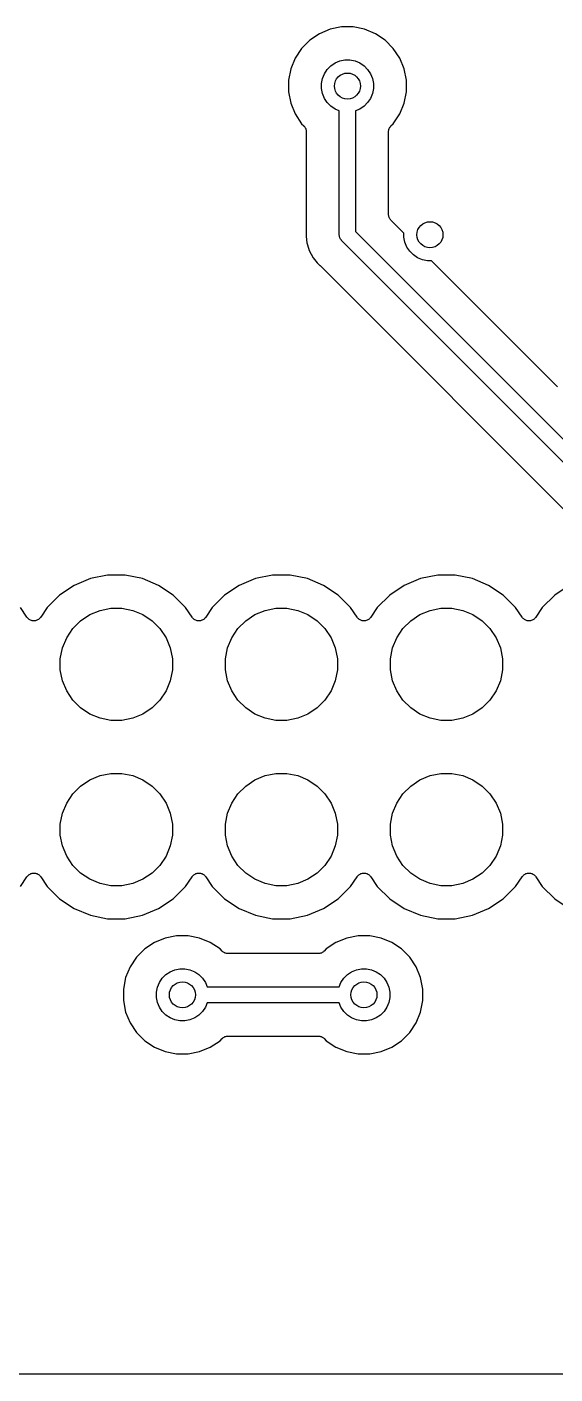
# Model space of a CAD drawing. Extents: x 0.71 to 5.18, y -2.28 to -0.62.
# Drawn here: x 2.196 to 2.516, y -2.28 to -1.464 of the extents above; entities that cross this region are included whole.
import ezdxf

# ---------------------------------------------------------------- set-up
doc = ezdxf.new("R2010")
doc.units = 0
doc.header["$MEASUREMENT"] = 0
doc.layers.add('BLACK', color=7, linetype='CONTINUOUS')

msp = doc.modelspace()

# ---------------------------------------------------------------- linework, layer by layer
at = {"layer": 'BLACK', "linetype": 'CONTINUOUS'}
for p, q in [((2.37957, -1.46563), (2.37307, -1.46832)), ((2.38648, -1.46425), (2.37957, -1.46563)), ((2.39352, -1.46425), (2.38648, -1.46425)), ((2.40043, -1.46563), (2.39352, -1.46425)), ((2.40693, -1.46832), (2.40043, -1.46563)), ((2.36721, -1.47223), (2.36223, -1.47721)), ((2.37307, -1.46832), (2.36721, -1.47223)), ((2.41279, -1.47223), (2.40693, -1.46832)), ((2.41777, -1.47721), (2.41279, -1.47223)), ((2.35832, -1.48307), (2.35563, -1.48957)), ((2.36223, -1.47721), (2.35832, -1.48307)), ((2.42168, -1.48307), (2.41777, -1.47721)), ((2.42437, -1.48957), (2.42168, -1.48307)), ((2.35563, -1.48957), (2.35425, -1.49648)), ((2.37604, -1.49254), (2.37777, -1.48996)), ((2.37777, -1.48996), (2.37996, -1.48777)), ((2.37996, -1.48777), (2.38254, -1.48604)), ((2.38254, -1.48604), (2.38541, -1.48486)), ((2.38541, -1.48486), (2.38845, -1.48425)), ((2.38845, -1.48425), (2.39155, -1.48425)), ((2.39155, -1.48425), (2.39459, -1.48486)), ((2.39459, -1.48486), (2.39746, -1.48604)), ((2.39746, -1.48604), (2.40004, -1.48777)), ((2.40004, -1.48777), (2.40223, -1.48996)), ((2.40223, -1.48996), (2.40396, -1.49254)), ((2.42575, -1.49648), (2.42437, -1.48957)), ((2.35425, -1.49648), (2.35425, -1.50352)), ((2.37425, -1.49845), (2.37486, -1.49541)), ((2.37425, -1.50155), (2.37425, -1.49845)), ((2.37486, -1.49541), (2.37604, -1.49254)), ((2.40396, -1.49254), (2.40514, -1.49541)), ((2.40514, -1.49541), (2.40575, -1.49845)), ((2.40575, -1.49845), (2.40575, -1.50155)), ((2.42575, -1.50352), (2.42575, -1.49648)), ((2.35425, -1.50352), (2.35563, -1.51043)), ((2.37486, -1.50459), (2.37425, -1.50155)), ((2.37604, -1.50746), (2.37486, -1.50459)), ((2.37777, -1.51004), (2.37604, -1.50746)), ((2.40396, -1.50746), (2.40223, -1.51004)), ((2.40514, -1.50459), (2.40396, -1.50746)), ((2.40575, -1.50155), (2.40514, -1.50459)), ((2.42437, -1.51043), (2.42575, -1.50352)), ((2.35563, -1.51043), (2.35832, -1.51693)), ((2.37996, -1.51223), (2.37777, -1.51004)), ((2.38254, -1.51396), (2.37996, -1.51223)), ((2.38508, -1.51501), (2.38254, -1.51396)), ((2.38508, -1.58976), (2.38508, -1.51501)), ((2.39746, -1.51396), (2.39492, -1.51501)), ((2.39492, -1.51501), (2.39492, -1.58796)), ((2.40004, -1.51223), (2.39746, -1.51396)), ((2.40223, -1.51004), (2.40004, -1.51223)), ((2.42168, -1.51693), (2.42437, -1.51043)), ((2.35832, -1.51693), (2.36223, -1.52279)), ((2.36223, -1.52279), (2.36361, -1.52417)), ((2.36361, -1.52417), (2.36363, -1.52418)), ((2.36363, -1.52418), (2.36363, -1.52418)), ((2.36363, -1.52418), (2.36363, -1.52418)), ((2.36363, -1.52418), (2.36366, -1.52422)), ((2.36366, -1.52422), (2.36395, -1.52458)), ((2.41609, -1.52453), (2.41639, -1.52417)), ((2.41639, -1.52417), (2.41777, -1.52279)), ((2.41777, -1.52279), (2.42168, -1.51693)), ((2.36395, -1.52458), (2.36424, -1.52494)), ((2.36424, -1.52494), (2.36426, -1.52496)), ((2.36426, -1.52496), (2.36427, -1.52498)), ((2.36427, -1.52498), (2.36448, -1.52539)), ((2.36448, -1.52539), (2.3647, -1.5258)), ((2.3647, -1.5258), (2.36471, -1.52582)), ((2.36471, -1.52582), (2.36472, -1.52585)), ((2.36472, -1.52585), (2.36485, -1.52629)), ((2.36485, -1.52629), (2.36498, -1.52673)), ((2.36498, -1.52673), (2.36499, -1.52676)), ((2.36499, -1.52676), (2.36499, -1.52679)), ((2.36499, -1.52679), (2.36503, -1.52724)), ((2.36503, -1.52724), (2.36508, -1.52771)), ((2.36508, -1.52771), (2.36508, -1.58853)), ((2.41492, -1.52764), (2.41497, -1.52717)), ((2.41492, -1.52769), (2.41492, -1.52764)), ((2.41492, -1.52771), (2.41492, -1.52769)), ((2.41492, -1.52769), (2.41492, -1.52769)), ((2.41492, -1.52769), (2.41492, -1.52769)), ((2.41492, -1.57761), (2.41492, -1.52771)), ((2.41497, -1.52717), (2.41502, -1.52672)), ((2.41502, -1.52672), (2.41503, -1.52669)), ((2.41503, -1.52667), (2.41517, -1.52622)), ((2.41503, -1.52669), (2.41503, -1.52667)), ((2.41517, -1.52622), (2.41531, -1.52578)), ((2.41531, -1.52578), (2.41532, -1.52576)), ((2.41532, -1.52576), (2.41533, -1.52574)), ((2.41533, -1.52574), (2.41555, -1.52533)), ((2.41555, -1.52533), (2.41577, -1.52492)), ((2.41577, -1.52492), (2.41578, -1.5249)), ((2.41578, -1.5249), (2.4158, -1.52488)), ((2.4158, -1.52488), (2.41609, -1.52453)), ((2.41497, -1.57807), (2.41492, -1.57761)), ((2.41501, -1.57853), (2.41497, -1.57807)), ((2.41501, -1.57855), (2.41501, -1.57853)), ((2.41502, -1.57858), (2.41501, -1.57855)), ((2.41515, -1.57902), (2.41502, -1.57858)), ((2.41528, -1.57946), (2.41515, -1.57902)), ((2.41529, -1.57949), (2.41528, -1.57946)), ((2.4153, -1.57951), (2.41529, -1.57949)), ((2.41552, -1.57992), (2.4153, -1.57951)), ((2.41573, -1.58033), (2.41552, -1.57992)), ((2.41574, -1.58035), (2.41573, -1.58033)), ((2.41576, -1.58037), (2.41574, -1.58035)), ((2.41605, -1.58073), (2.41576, -1.58037)), ((2.41634, -1.58109), (2.41605, -1.58073)), ((2.41637, -1.58113), (2.41634, -1.58109)), ((2.41639, -1.58114), (2.41637, -1.58113)), ((2.41637, -1.58113), (2.41637, -1.58113)), ((2.41637, -1.58113), (2.41637, -1.58113)), ((2.42425, -1.58901), (2.41639, -1.58114)), ((2.36505, -1.58902), (2.36496, -1.59)), ((2.36508, -1.5886), (2.36505, -1.58881)), ((2.36505, -1.58881), (2.36505, -1.58902)), ((2.36508, -1.58853), (2.36508, -1.5886)), ((2.39492, -1.58796), (2.62969, -1.82273)), ((2.42425, -1.59155), (2.42425, -1.58901)), ((2.36496, -1.59), (2.36505, -1.59098)), ((2.36505, -1.59098), (2.36544, -1.59489)), ((2.36544, -1.59489), (2.36582, -1.59613)), ((2.36582, -1.59613), (2.36582, -1.59613)), ((2.36582, -1.59613), (2.36686, -1.59958)), ((2.38505, -1.59), (2.38508, -1.58976)), ((2.38508, -1.59024), (2.38505, -1.59)), ((2.38511, -1.59058), (2.38508, -1.59024)), ((2.38515, -1.59096), (2.38511, -1.59058)), ((2.38543, -1.59189), (2.38515, -1.59096)), ((2.38589, -1.59275), (2.38543, -1.59189)), ((2.38635, -1.59331), (2.38589, -1.59275)), ((2.3865, -1.5935), (2.38635, -1.59331)), ((2.38669, -1.59365), (2.3865, -1.5935)), ((2.62273, -1.82969), (2.38669, -1.59365)), ((2.42486, -1.59459), (2.42425, -1.59155)), ((2.42604, -1.59746), (2.42486, -1.59459)), ((2.42777, -1.60004), (2.42604, -1.59746)), ((2.36686, -1.59958), (2.36918, -1.60391)), ((2.36918, -1.60391), (2.37164, -1.60691)), ((2.42996, -1.60223), (2.42777, -1.60004)), ((2.43254, -1.60396), (2.42996, -1.60223)), ((2.43541, -1.60514), (2.43254, -1.60396)), ((2.43845, -1.60575), (2.43541, -1.60514)), ((2.44099, -1.60575), (2.43845, -1.60575)), ((2.51722, -1.68197), (2.44099, -1.60575)), ((2.37164, -1.60691), (2.37164, -1.60691)), ((2.37164, -1.60691), (2.37229, -1.60771)), ((2.37229, -1.60771), (2.37305, -1.60833)), ((2.37305, -1.60833), (2.37311, -1.60838)), ((2.37311, -1.60838), (2.37325, -1.60853)), ((2.37325, -1.60853), (2.37342, -1.60866)), ((2.37342, -1.60866), (2.55226, -1.78751)), ((2.23426, -1.79812), (2.22444, -1.80218)), ((2.24469, -1.79604), (2.23426, -1.79812)), ((2.25531, -1.79604), (2.24469, -1.79604)), ((2.26574, -1.79812), (2.25531, -1.79604)), ((2.27556, -1.80218), (2.26574, -1.79812)), ((2.33426, -1.79812), (2.32444, -1.80218)), ((2.34469, -1.79604), (2.33426, -1.79812)), ((2.35531, -1.79604), (2.34469, -1.79604)), ((2.36574, -1.79812), (2.35531, -1.79604)), ((2.37556, -1.80218), (2.36574, -1.79812)), ((2.43426, -1.79812), (2.42444, -1.80218)), ((2.44469, -1.79604), (2.43426, -1.79812)), ((2.45531, -1.79604), (2.44469, -1.79604)), ((2.46574, -1.79812), (2.45531, -1.79604)), ((2.47556, -1.80218), (2.46574, -1.79812)), ((2.2156, -1.80809), (2.20809, -1.8156)), ((2.22444, -1.80218), (2.2156, -1.80809)), ((2.2844, -1.80809), (2.27556, -1.80218)), ((2.29191, -1.8156), (2.2844, -1.80809)), ((2.3156, -1.80809), (2.30809, -1.8156)), ((2.32444, -1.80218), (2.3156, -1.80809)), ((2.3844, -1.80809), (2.37556, -1.80218)), ((2.39191, -1.8156), (2.3844, -1.80809)), ((2.4156, -1.80809), (2.40809, -1.8156)), ((2.42444, -1.80218), (2.4156, -1.80809)), ((2.4844, -1.80809), (2.47556, -1.80218)), ((2.49191, -1.8156), (2.4844, -1.80809)), ((2.5156, -1.80809), (2.50809, -1.8156)), ((2.52444, -1.80218), (2.5156, -1.80809)), ((2.19584, -1.82149), (2.19191, -1.8156)), ((2.20809, -1.8156), (2.20416, -1.82149)), ((2.23392, -1.81991), (2.2401, -1.81735)), ((2.2401, -1.81735), (2.24666, -1.81604)), ((2.24666, -1.81604), (2.25334, -1.81604)), ((2.25334, -1.81604), (2.2599, -1.81735)), ((2.2599, -1.81735), (2.26608, -1.81991)), ((2.29584, -1.82149), (2.29191, -1.8156)), ((2.30809, -1.8156), (2.30416, -1.82149)), ((2.33392, -1.81991), (2.3401, -1.81735)), ((2.3401, -1.81735), (2.34666, -1.81604)), ((2.34666, -1.81604), (2.35334, -1.81604)), ((2.35334, -1.81604), (2.3599, -1.81735)), ((2.3599, -1.81735), (2.36608, -1.81991)), ((2.39584, -1.82149), (2.39191, -1.8156)), ((2.40809, -1.8156), (2.40416, -1.82149)), ((2.43392, -1.81991), (2.4401, -1.81735)), ((2.4401, -1.81735), (2.44666, -1.81604)), ((2.44666, -1.81604), (2.45334, -1.81604)), ((2.45334, -1.81604), (2.4599, -1.81735)), ((2.4599, -1.81735), (2.46608, -1.81991)), ((2.49584, -1.82149), (2.49191, -1.8156)), ((2.50809, -1.8156), (2.50416, -1.82149)), ((2.19615, -1.82186), (2.19584, -1.82149)), ((2.19644, -1.82222), (2.19615, -1.82186)), ((2.19645, -1.82223), (2.19644, -1.82222)), ((2.19646, -1.82224), (2.19645, -1.82223)), ((2.19683, -1.82255), (2.19646, -1.82224)), ((2.19719, -1.82285), (2.19683, -1.82255)), ((2.1972, -1.82286), (2.19719, -1.82285)), ((2.19721, -1.82286), (2.1972, -1.82286)), ((2.19764, -1.82309), (2.19721, -1.82286)), ((2.19805, -1.82332), (2.19764, -1.82309)), ((2.19806, -1.82332), (2.19805, -1.82332)), ((2.19807, -1.82333), (2.19806, -1.82332)), ((2.19853, -1.82346), (2.19807, -1.82333)), ((2.19898, -1.82361), (2.19853, -1.82346)), ((2.199, -1.82361), (2.19898, -1.82361)), ((2.19901, -1.82361), (2.199, -1.82361)), ((2.19948, -1.82366), (2.19901, -1.82361)), ((2.19995, -1.82371), (2.19948, -1.82366)), ((2.19997, -1.82371), (2.19995, -1.82371)), ((2.19998, -1.82371), (2.19997, -1.82371)), ((2.20045, -1.82367), (2.19998, -1.82371)), ((2.20092, -1.82362), (2.20045, -1.82367)), ((2.20094, -1.82362), (2.20092, -1.82362)), ((2.20095, -1.82362), (2.20094, -1.82362)), ((2.20141, -1.82348), (2.20095, -1.82362)), ((2.20186, -1.82335), (2.20141, -1.82348)), ((2.20187, -1.82335), (2.20186, -1.82335)), ((2.20189, -1.82334), (2.20187, -1.82335)), ((2.20231, -1.82312), (2.20189, -1.82334)), ((2.20273, -1.8229), (2.20231, -1.82312)), ((2.20274, -1.82289), (2.20273, -1.8229)), ((2.20275, -1.82289), (2.20274, -1.82289)), ((2.20311, -1.82259), (2.20275, -1.82289)), ((2.20349, -1.82229), (2.20311, -1.82259)), ((2.2035, -1.82228), (2.20349, -1.82229)), ((2.20351, -1.82227), (2.2035, -1.82228)), ((2.20381, -1.82192), (2.20351, -1.82227)), ((2.20412, -1.82155), (2.20381, -1.82192)), ((2.20413, -1.82153), (2.20412, -1.82155)), ((2.20416, -1.82149), (2.20413, -1.82152)), ((2.20413, -1.82152), (2.20413, -1.82153)), ((2.20413, -1.82153), (2.20413, -1.82153)), ((2.22362, -1.82835), (2.22835, -1.82362)), ((2.22835, -1.82362), (2.23392, -1.81991)), ((2.26608, -1.81991), (2.27165, -1.82362)), ((2.27165, -1.82362), (2.27638, -1.82835)), ((2.29615, -1.82186), (2.29584, -1.82149)), ((2.29644, -1.82222), (2.29615, -1.82186)), ((2.29645, -1.82223), (2.29644, -1.82222)), ((2.29646, -1.82224), (2.29645, -1.82223)), ((2.29683, -1.82255), (2.29646, -1.82224)), ((2.29719, -1.82285), (2.29683, -1.82255)), ((2.2972, -1.82286), (2.29719, -1.82285)), ((2.29721, -1.82286), (2.2972, -1.82286)), ((2.29764, -1.82309), (2.29721, -1.82286)), ((2.29805, -1.82332), (2.29764, -1.82309)), ((2.29806, -1.82332), (2.29805, -1.82332)), ((2.29807, -1.82333), (2.29806, -1.82332)), ((2.29853, -1.82346), (2.29807, -1.82333)), ((2.29898, -1.82361), (2.29853, -1.82346)), ((2.299, -1.82361), (2.29898, -1.82361)), ((2.29901, -1.82361), (2.299, -1.82361)), ((2.29948, -1.82366), (2.29901, -1.82361)), ((2.29995, -1.82371), (2.29948, -1.82366)), ((2.29997, -1.82371), (2.29995, -1.82371)), ((2.29998, -1.82371), (2.29997, -1.82371)), ((2.30045, -1.82367), (2.29998, -1.82371)), ((2.30092, -1.82362), (2.30045, -1.82367)), ((2.30094, -1.82362), (2.30092, -1.82362)), ((2.30095, -1.82362), (2.30094, -1.82362)), ((2.30141, -1.82348), (2.30095, -1.82362)), ((2.30186, -1.82335), (2.30141, -1.82348)), ((2.30187, -1.82335), (2.30186, -1.82335)), ((2.30189, -1.82334), (2.30187, -1.82335)), ((2.30231, -1.82312), (2.30189, -1.82334)), ((2.30273, -1.8229), (2.30231, -1.82312)), ((2.30274, -1.82289), (2.30273, -1.8229)), ((2.30275, -1.82289), (2.30274, -1.82289)), ((2.30311, -1.82259), (2.30275, -1.82289)), ((2.30349, -1.82229), (2.30311, -1.82259)), ((2.3035, -1.82228), (2.30349, -1.82229)), ((2.30351, -1.82227), (2.3035, -1.82228)), ((2.30381, -1.82192), (2.30351, -1.82227)), ((2.30412, -1.82155), (2.30381, -1.82192)), ((2.30413, -1.82153), (2.30412, -1.82155)), ((2.30416, -1.82149), (2.30413, -1.82152)), ((2.30413, -1.82152), (2.30413, -1.82153)), ((2.30413, -1.82153), (2.30413, -1.82153)), ((2.32362, -1.82835), (2.32835, -1.82362)), ((2.32835, -1.82362), (2.33392, -1.81991)), ((2.36608, -1.81991), (2.37165, -1.82362)), ((2.37165, -1.82362), (2.37638, -1.82835)), ((2.39615, -1.82186), (2.39584, -1.82149)), ((2.39644, -1.82222), (2.39615, -1.82186)), ((2.39645, -1.82223), (2.39644, -1.82222)), ((2.39646, -1.82224), (2.39645, -1.82223)), ((2.39683, -1.82255), (2.39646, -1.82224)), ((2.39719, -1.82285), (2.39683, -1.82255)), ((2.3972, -1.82286), (2.39719, -1.82285)), ((2.39721, -1.82286), (2.3972, -1.82286)), ((2.39763, -1.82309), (2.39721, -1.82286)), ((2.39805, -1.82332), (2.39763, -1.82309)), ((2.39806, -1.82332), (2.39805, -1.82332)), ((2.39807, -1.82333), (2.39806, -1.82332)), ((2.39853, -1.82346), (2.39807, -1.82333)), ((2.39898, -1.82361), (2.39853, -1.82346)), ((2.39899, -1.82361), (2.39898, -1.82361)), ((2.39901, -1.82361), (2.39899, -1.82361)), ((2.39948, -1.82366), (2.39901, -1.82361)), ((2.39995, -1.82371), (2.39948, -1.82366)), ((2.39997, -1.82371), (2.39995, -1.82371)), ((2.39998, -1.82371), (2.39997, -1.82371)), ((2.40045, -1.82367), (2.39998, -1.82371)), ((2.40092, -1.82362), (2.40045, -1.82367)), ((2.40094, -1.82362), (2.40092, -1.82362)), ((2.40095, -1.82362), (2.40094, -1.82362)), ((2.40141, -1.82348), (2.40095, -1.82362)), ((2.40186, -1.82335), (2.40141, -1.82348)), ((2.40187, -1.82335), (2.40186, -1.82335)), ((2.40189, -1.82334), (2.40187, -1.82335)), ((2.40231, -1.82312), (2.40189, -1.82334)), ((2.40273, -1.8229), (2.40231, -1.82312)), ((2.40274, -1.82289), (2.40273, -1.8229)), ((2.40275, -1.82289), (2.40274, -1.82289)), ((2.40311, -1.82259), (2.40275, -1.82289)), ((2.40349, -1.82229), (2.40311, -1.82259)), ((2.4035, -1.82228), (2.40349, -1.82229)), ((2.40351, -1.82227), (2.4035, -1.82228)), ((2.40381, -1.82192), (2.40351, -1.82227)), ((2.40412, -1.82155), (2.40381, -1.82192)), ((2.40413, -1.82153), (2.40412, -1.82155)), ((2.40416, -1.82149), (2.40413, -1.82152)), ((2.40413, -1.82152), (2.40413, -1.82153)), ((2.40413, -1.82153), (2.40413, -1.82153)), ((2.42362, -1.82835), (2.42835, -1.82362)), ((2.42835, -1.82362), (2.43392, -1.81991)), ((2.46608, -1.81991), (2.47165, -1.82362)), ((2.47165, -1.82362), (2.47638, -1.82835)), ((2.49615, -1.82186), (2.49584, -1.82149)), ((2.49644, -1.82222), (2.49615, -1.82186)), ((2.49645, -1.82223), (2.49644, -1.82222)), ((2.49646, -1.82224), (2.49645, -1.82223)), ((2.49683, -1.82255), (2.49646, -1.82224)), ((2.49719, -1.82285), (2.49683, -1.82255)), ((2.4972, -1.82286), (2.49719, -1.82285)), ((2.49721, -1.82286), (2.4972, -1.82286)), ((2.49763, -1.82309), (2.49721, -1.82286)), ((2.49805, -1.82332), (2.49763, -1.82309)), ((2.49806, -1.82332), (2.49805, -1.82332)), ((2.49807, -1.82333), (2.49806, -1.82332)), ((2.49853, -1.82346), (2.49807, -1.82333)), ((2.49898, -1.82361), (2.49853, -1.82346)), ((2.49899, -1.82361), (2.49898, -1.82361)), ((2.49901, -1.82361), (2.49899, -1.82361)), ((2.49948, -1.82366), (2.49901, -1.82361)), ((2.49995, -1.82371), (2.49948, -1.82366)), ((2.49997, -1.82371), (2.49995, -1.82371)), ((2.49998, -1.82371), (2.49997, -1.82371)), ((2.50045, -1.82367), (2.49998, -1.82371)), ((2.50092, -1.82362), (2.50045, -1.82367)), ((2.50094, -1.82362), (2.50092, -1.82362)), ((2.50095, -1.82362), (2.50094, -1.82362)), ((2.50141, -1.82348), (2.50095, -1.82362)), ((2.50186, -1.82335), (2.50141, -1.82348)), ((2.50187, -1.82335), (2.50186, -1.82335)), ((2.50189, -1.82334), (2.50187, -1.82335)), ((2.50231, -1.82312), (2.50189, -1.82334)), ((2.50273, -1.8229), (2.50231, -1.82312)), ((2.50274, -1.82289), (2.50273, -1.8229)), ((2.50275, -1.82289), (2.50274, -1.82289)), ((2.50311, -1.82259), (2.50275, -1.82289)), ((2.50349, -1.82229), (2.50311, -1.82259)), ((2.5035, -1.82228), (2.50349, -1.82229)), ((2.50351, -1.82227), (2.5035, -1.82228)), ((2.50381, -1.82192), (2.50351, -1.82227)), ((2.50412, -1.82155), (2.50381, -1.82192)), ((2.50413, -1.82153), (2.50412, -1.82155)), ((2.50416, -1.82149), (2.50413, -1.82152)), ((2.50413, -1.82152), (2.50413, -1.82153)), ((2.50413, -1.82153), (2.50413, -1.82153)), ((2.21735, -1.8401), (2.21991, -1.83392)), ((2.21991, -1.83392), (2.22362, -1.82835)), ((2.27638, -1.82835), (2.28009, -1.83392)), ((2.28009, -1.83392), (2.28265, -1.8401)), ((2.31735, -1.8401), (2.31991, -1.83392)), ((2.31991, -1.83392), (2.32362, -1.82835)), ((2.37638, -1.82835), (2.38009, -1.83392)), ((2.38009, -1.83392), (2.38265, -1.8401)), ((2.41735, -1.8401), (2.41991, -1.83392)), ((2.41991, -1.83392), (2.42362, -1.82835)), ((2.47638, -1.82835), (2.48009, -1.83392)), ((2.48009, -1.83392), (2.48265, -1.8401)), ((2.21604, -1.84666), (2.21735, -1.8401)), ((2.28265, -1.8401), (2.28396, -1.84666)), ((2.31604, -1.84666), (2.31735, -1.8401)), ((2.38265, -1.8401), (2.38396, -1.84666)), ((2.41604, -1.84666), (2.41735, -1.8401)), ((2.48265, -1.8401), (2.48396, -1.84666)), ((2.21604, -1.85334), (2.21604, -1.84666)), ((2.28396, -1.84666), (2.28396, -1.85334)), ((2.31604, -1.85334), (2.31604, -1.84666)), ((2.38396, -1.84666), (2.38396, -1.85334)), ((2.41604, -1.85334), (2.41604, -1.84666)), ((2.48396, -1.84666), (2.48396, -1.85334)), ((2.21735, -1.8599), (2.21604, -1.85334)), ((2.28396, -1.85334), (2.28265, -1.8599)), ((2.31735, -1.8599), (2.31604, -1.85334)), ((2.38396, -1.85334), (2.38265, -1.8599)), ((2.41735, -1.8599), (2.41604, -1.85334)), ((2.48396, -1.85334), (2.48265, -1.8599)), ((2.21991, -1.86608), (2.21735, -1.8599)), ((2.22362, -1.87165), (2.21991, -1.86608)), ((2.28009, -1.86608), (2.27638, -1.87165)), ((2.28265, -1.8599), (2.28009, -1.86608)), ((2.31991, -1.86608), (2.31735, -1.8599)), ((2.32362, -1.87165), (2.31991, -1.86608)), ((2.38009, -1.86608), (2.37638, -1.87165)), ((2.38265, -1.8599), (2.38009, -1.86608)), ((2.41991, -1.86608), (2.41735, -1.8599)), ((2.42362, -1.87165), (2.41991, -1.86608)), ((2.48009, -1.86608), (2.47638, -1.87165)), ((2.48265, -1.8599), (2.48009, -1.86608)), ((2.22835, -1.87638), (2.22362, -1.87165)), ((2.27638, -1.87165), (2.27165, -1.87638)), ((2.32835, -1.87638), (2.32362, -1.87165)), ((2.37638, -1.87165), (2.37165, -1.87638)), ((2.42835, -1.87638), (2.42362, -1.87165)), ((2.47638, -1.87165), (2.47165, -1.87638)), ((2.23392, -1.88009), (2.22835, -1.87638)), ((2.2401, -1.88265), (2.23392, -1.88009)), ((2.24666, -1.88396), (2.2401, -1.88265)), ((2.2599, -1.88265), (2.25334, -1.88396)), ((2.26608, -1.88009), (2.2599, -1.88265)), ((2.27165, -1.87638), (2.26608, -1.88009)), ((2.33392, -1.88009), (2.32835, -1.87638)), ((2.3401, -1.88265), (2.33392, -1.88009)), ((2.34666, -1.88396), (2.3401, -1.88265)), ((2.3599, -1.88265), (2.35334, -1.88396)), ((2.36608, -1.88009), (2.3599, -1.88265)), ((2.37165, -1.87638), (2.36608, -1.88009)), ((2.43392, -1.88009), (2.42835, -1.87638)), ((2.4401, -1.88265), (2.43392, -1.88009)), ((2.44666, -1.88396), (2.4401, -1.88265)), ((2.4599, -1.88265), (2.45334, -1.88396)), ((2.46608, -1.88009), (2.4599, -1.88265)), ((2.47165, -1.87638), (2.46608, -1.88009)), ((2.25334, -1.88396), (2.24666, -1.88396)), ((2.35334, -1.88396), (2.34666, -1.88396)), ((2.45334, -1.88396), (2.44666, -1.88396)), ((2.22362, -1.92835), (2.22835, -1.92362)), ((2.22835, -1.92362), (2.23392, -1.91991)), ((2.23392, -1.91991), (2.2401, -1.91735)), ((2.2401, -1.91735), (2.24666, -1.91604)), ((2.24666, -1.91604), (2.25334, -1.91604)), ((2.25334, -1.91604), (2.2599, -1.91735)), ((2.2599, -1.91735), (2.26608, -1.91991)), ((2.26608, -1.91991), (2.27165, -1.92362)), ((2.27165, -1.92362), (2.27638, -1.92835)), ((2.32362, -1.92835), (2.32835, -1.92362)), ((2.32835, -1.92362), (2.33392, -1.91991)), ((2.33392, -1.91991), (2.3401, -1.91735)), ((2.3401, -1.91735), (2.34666, -1.91604)), ((2.34666, -1.91604), (2.35334, -1.91604)), ((2.35334, -1.91604), (2.3599, -1.91735)), ((2.3599, -1.91735), (2.36608, -1.91991)), ((2.36608, -1.91991), (2.37165, -1.92362)), ((2.37165, -1.92362), (2.37638, -1.92835)), ((2.42362, -1.92835), (2.42835, -1.92362)), ((2.42835, -1.92362), (2.43392, -1.91991)), ((2.43392, -1.91991), (2.4401, -1.91735)), ((2.4401, -1.91735), (2.44666, -1.91604)), ((2.44666, -1.91604), (2.45334, -1.91604)), ((2.45334, -1.91604), (2.4599, -1.91735)), ((2.4599, -1.91735), (2.46608, -1.91991)), ((2.46608, -1.91991), (2.47165, -1.92362)), ((2.47165, -1.92362), (2.47638, -1.92835)), ((2.21991, -1.93392), (2.22362, -1.92835)), ((2.27638, -1.92835), (2.28009, -1.93392)), ((2.31991, -1.93392), (2.32362, -1.92835)), ((2.37638, -1.92835), (2.38009, -1.93392)), ((2.41991, -1.93392), (2.42362, -1.92835)), ((2.47638, -1.92835), (2.48009, -1.93392)), ((2.21604, -1.94666), (2.21735, -1.9401)), ((2.21735, -1.9401), (2.21991, -1.93392)), ((2.28009, -1.93392), (2.28265, -1.9401)), ((2.28265, -1.9401), (2.28396, -1.94666)), ((2.31604, -1.94666), (2.31735, -1.9401)), ((2.31735, -1.9401), (2.31991, -1.93392)), ((2.38009, -1.93392), (2.38265, -1.9401)), ((2.38265, -1.9401), (2.38396, -1.94666)), ((2.41604, -1.94666), (2.41735, -1.9401)), ((2.41735, -1.9401), (2.41991, -1.93392)), ((2.48009, -1.93392), (2.48265, -1.9401)), ((2.48265, -1.9401), (2.48396, -1.94666)), ((2.21604, -1.95334), (2.21604, -1.94666)), ((2.28396, -1.94666), (2.28396, -1.95334)), ((2.31604, -1.95334), (2.31604, -1.94666)), ((2.38396, -1.94666), (2.38396, -1.95334)), ((2.41604, -1.95334), (2.41604, -1.94666)), ((2.48396, -1.94666), (2.48396, -1.95334)), ((2.21735, -1.9599), (2.21604, -1.95334)), ((2.28396, -1.95334), (2.28265, -1.9599)), ((2.31735, -1.9599), (2.31604, -1.95334)), ((2.38396, -1.95334), (2.38265, -1.9599)), ((2.41735, -1.9599), (2.41604, -1.95334)), ((2.48396, -1.95334), (2.48265, -1.9599)), ((2.21991, -1.96608), (2.21735, -1.9599)), ((2.28265, -1.9599), (2.28009, -1.96608)), ((2.31991, -1.96608), (2.31735, -1.9599)), ((2.38265, -1.9599), (2.38009, -1.96608)), ((2.41991, -1.96608), (2.41735, -1.9599)), ((2.48265, -1.9599), (2.48009, -1.96608)), ((2.22362, -1.97165), (2.21991, -1.96608)), ((2.22835, -1.97638), (2.22362, -1.97165)), ((2.27638, -1.97165), (2.27165, -1.97638)), ((2.28009, -1.96608), (2.27638, -1.97165)), ((2.32362, -1.97165), (2.31991, -1.96608)), ((2.32835, -1.97638), (2.32362, -1.97165)), ((2.37638, -1.97165), (2.37165, -1.97638)), ((2.38009, -1.96608), (2.37638, -1.97165)), ((2.42362, -1.97165), (2.41991, -1.96608)), ((2.42835, -1.97638), (2.42362, -1.97165)), ((2.47638, -1.97165), (2.47165, -1.97638)), ((2.48009, -1.96608), (2.47638, -1.97165)), ((2.19191, -1.9844), (2.19584, -1.97851)), ((2.19584, -1.97851), (2.19587, -1.97848)), ((2.19587, -1.97847), (2.19588, -1.97845)), ((2.19587, -1.97848), (2.19587, -1.97847)), ((2.19587, -1.97847), (2.19587, -1.97847)), ((2.19588, -1.97845), (2.19619, -1.97809)), ((2.19619, -1.97809), (2.19649, -1.97773)), ((2.19649, -1.97773), (2.1965, -1.97772)), ((2.1965, -1.97772), (2.19651, -1.97771)), ((2.19651, -1.97771), (2.19688, -1.97741)), ((2.19688, -1.97741), (2.19725, -1.97711)), ((2.19725, -1.97711), (2.19726, -1.97711)), ((2.19726, -1.97711), (2.19727, -1.9771)), ((2.19727, -1.9771), (2.19769, -1.97688)), ((2.19769, -1.97688), (2.19811, -1.97666)), ((2.19811, -1.97666), (2.19813, -1.97665)), ((2.19813, -1.97665), (2.19814, -1.97665)), ((2.19814, -1.97665), (2.19859, -1.97652)), ((2.19859, -1.97652), (2.19905, -1.97638)), ((2.19905, -1.97638), (2.19906, -1.97638)), ((2.19906, -1.97638), (2.19908, -1.97638)), ((2.19908, -1.97638), (2.19955, -1.97633)), ((2.19955, -1.97633), (2.20002, -1.97629)), ((2.20002, -1.97629), (2.20003, -1.97629)), ((2.20003, -1.97629), (2.20005, -1.97629)), ((2.20005, -1.97629), (2.20051, -1.97634)), ((2.20051, -1.97634), (2.20099, -1.97639)), ((2.20099, -1.97639), (2.20101, -1.97639)), ((2.20101, -1.97639), (2.20102, -1.97639)), ((2.20102, -1.97639), (2.20147, -1.97653)), ((2.20147, -1.97653), (2.20193, -1.97667)), ((2.20193, -1.97667), (2.20194, -1.97668)), ((2.20194, -1.97668), (2.20195, -1.97668)), ((2.20195, -1.97668), (2.20237, -1.97691)), ((2.20237, -1.97691), (2.20279, -1.97714)), ((2.20279, -1.97714), (2.2028, -1.97714)), ((2.2028, -1.97714), (2.20281, -1.97715)), ((2.20281, -1.97715), (2.20317, -1.97745)), ((2.20317, -1.97745), (2.20354, -1.97776)), ((2.20354, -1.97776), (2.20355, -1.97777)), ((2.20355, -1.97777), (2.20356, -1.97778)), ((2.20356, -1.97778), (2.20385, -1.97814)), ((2.20385, -1.97814), (2.20416, -1.97851)), ((2.20416, -1.97851), (2.20809, -1.9844)), ((2.23392, -1.98009), (2.22835, -1.97638)), ((2.2401, -1.98265), (2.23392, -1.98009)), ((2.26608, -1.98009), (2.2599, -1.98265)), ((2.27165, -1.97638), (2.26608, -1.98009)), ((2.29191, -1.9844), (2.29584, -1.97851)), ((2.29584, -1.97851), (2.29587, -1.97848)), ((2.29587, -1.97847), (2.29588, -1.97845)), ((2.29587, -1.97848), (2.29587, -1.97847)), ((2.29587, -1.97847), (2.29587, -1.97847)), ((2.29588, -1.97845), (2.29619, -1.97809)), ((2.29619, -1.97809), (2.29649, -1.97773)), ((2.29649, -1.97773), (2.2965, -1.97772)), ((2.2965, -1.97772), (2.29651, -1.97771)), ((2.29651, -1.97771), (2.29688, -1.97741)), ((2.29688, -1.97741), (2.29725, -1.97711)), ((2.29725, -1.97711), (2.29726, -1.97711)), ((2.29726, -1.97711), (2.29727, -1.9771)), ((2.29727, -1.9771), (2.29769, -1.97688)), ((2.29769, -1.97688), (2.29811, -1.97666)), ((2.29811, -1.97666), (2.29813, -1.97665)), ((2.29813, -1.97665), (2.29814, -1.97665)), ((2.29814, -1.97665), (2.29859, -1.97652)), ((2.29859, -1.97652), (2.29905, -1.97638)), ((2.29905, -1.97638), (2.29906, -1.97638)), ((2.29906, -1.97638), (2.29908, -1.97638)), ((2.29908, -1.97638), (2.29955, -1.97633)), ((2.29955, -1.97633), (2.30002, -1.97629)), ((2.30002, -1.97629), (2.30003, -1.97629)), ((2.30003, -1.97629), (2.30005, -1.97629)), ((2.30005, -1.97629), (2.30051, -1.97634)), ((2.30051, -1.97634), (2.30099, -1.97639)), ((2.30099, -1.97639), (2.30101, -1.97639)), ((2.30101, -1.97639), (2.30102, -1.97639)), ((2.30102, -1.97639), (2.30147, -1.97653)), ((2.30147, -1.97653), (2.30193, -1.97667)), ((2.30193, -1.97667), (2.30194, -1.97668)), ((2.30194, -1.97668), (2.30195, -1.97668)), ((2.30195, -1.97668), (2.30237, -1.97691)), ((2.30237, -1.97691), (2.30279, -1.97714)), ((2.30279, -1.97714), (2.3028, -1.97714)), ((2.3028, -1.97714), (2.30281, -1.97715)), ((2.30281, -1.97715), (2.30317, -1.97745)), ((2.30317, -1.97745), (2.30354, -1.97776)), ((2.30354, -1.97776), (2.30355, -1.97777)), ((2.30355, -1.97777), (2.30356, -1.97778)), ((2.30356, -1.97778), (2.30385, -1.97814)), ((2.30385, -1.97814), (2.30416, -1.97851)), ((2.30416, -1.97851), (2.30809, -1.9844)), ((2.33392, -1.98009), (2.32835, -1.97638)), ((2.3401, -1.98265), (2.33392, -1.98009)), ((2.36608, -1.98009), (2.3599, -1.98265)), ((2.37165, -1.97638), (2.36608, -1.98009)), ((2.39191, -1.9844), (2.39584, -1.97851)), ((2.39584, -1.97851), (2.39587, -1.97848)), ((2.39587, -1.97847), (2.39588, -1.97845)), ((2.39587, -1.97848), (2.39587, -1.97847)), ((2.39587, -1.97847), (2.39587, -1.97847)), ((2.39588, -1.97845), (2.39619, -1.97809)), ((2.39619, -1.97809), (2.39649, -1.97773)), ((2.39649, -1.97773), (2.3965, -1.97772)), ((2.3965, -1.97772), (2.39651, -1.97771)), ((2.39651, -1.97771), (2.39688, -1.97741)), ((2.39688, -1.97741), (2.39725, -1.97711)), ((2.39725, -1.97711), (2.39726, -1.97711)), ((2.39726, -1.97711), (2.39727, -1.9771)), ((2.39727, -1.9771), (2.39769, -1.97688)), ((2.39769, -1.97688), (2.39811, -1.97666)), ((2.39811, -1.97666), (2.39813, -1.97665)), ((2.39813, -1.97665), (2.39814, -1.97665)), ((2.39814, -1.97665), (2.39859, -1.97652)), ((2.39859, -1.97652), (2.39905, -1.97638)), ((2.39905, -1.97638), (2.39906, -1.97638)), ((2.39906, -1.97638), (2.39908, -1.97638)), ((2.39908, -1.97638), (2.39955, -1.97633)), ((2.39955, -1.97633), (2.40002, -1.97629)), ((2.40002, -1.97629), (2.40003, -1.97629)), ((2.40003, -1.97629), (2.40005, -1.97629)), ((2.40005, -1.97629), (2.40051, -1.97634)), ((2.40051, -1.97634), (2.40099, -1.97639)), ((2.40099, -1.97639), (2.40101, -1.97639)), ((2.40101, -1.97639), (2.40102, -1.97639)), ((2.40102, -1.97639), (2.40147, -1.97653)), ((2.40147, -1.97653), (2.40193, -1.97667)), ((2.40193, -1.97667), (2.40194, -1.97668)), ((2.40194, -1.97668), (2.40195, -1.97668)), ((2.40195, -1.97668), (2.40237, -1.97691)), ((2.40237, -1.97691), (2.40279, -1.97714)), ((2.40279, -1.97714), (2.4028, -1.97714)), ((2.4028, -1.97714), (2.40281, -1.97715)), ((2.40281, -1.97715), (2.40317, -1.97745)), ((2.40317, -1.97745), (2.40354, -1.97776)), ((2.40354, -1.97776), (2.40355, -1.97777)), ((2.40355, -1.97777), (2.40356, -1.97778)), ((2.40356, -1.97778), (2.40385, -1.97814)), ((2.40385, -1.97814), (2.40416, -1.97851)), ((2.40416, -1.97851), (2.40809, -1.9844)), ((2.43392, -1.98009), (2.42835, -1.97638)), ((2.4401, -1.98265), (2.43392, -1.98009)), ((2.46608, -1.98009), (2.4599, -1.98265)), ((2.47165, -1.97638), (2.46608, -1.98009)), ((2.49191, -1.9844), (2.49584, -1.97851)), ((2.49584, -1.97851), (2.49587, -1.97848)), ((2.49587, -1.97847), (2.49588, -1.97845)), ((2.49587, -1.97848), (2.49587, -1.97847)), ((2.49587, -1.97847), (2.49587, -1.97847)), ((2.49588, -1.97845), (2.49619, -1.97809)), ((2.49619, -1.97809), (2.49649, -1.97773)), ((2.49649, -1.97773), (2.4965, -1.97772)), ((2.4965, -1.97772), (2.49651, -1.97771)), ((2.49651, -1.97771), (2.49688, -1.97741)), ((2.49688, -1.97741), (2.49725, -1.97711)), ((2.49725, -1.97711), (2.49726, -1.97711)), ((2.49726, -1.97711), (2.49727, -1.9771)), ((2.49727, -1.9771), (2.49769, -1.97688)), ((2.49769, -1.97688), (2.49811, -1.97666)), ((2.49811, -1.97666), (2.49813, -1.97665)), ((2.49813, -1.97665), (2.49814, -1.97665)), ((2.49814, -1.97665), (2.49859, -1.97652)), ((2.49859, -1.97652), (2.49905, -1.97638)), ((2.49905, -1.97638), (2.49906, -1.97638)), ((2.49906, -1.97638), (2.49908, -1.97638)), ((2.49908, -1.97638), (2.49955, -1.97633)), ((2.49955, -1.97633), (2.50002, -1.97629)), ((2.50002, -1.97629), (2.50003, -1.97629)), ((2.50003, -1.97629), (2.50005, -1.97629)), ((2.50005, -1.97629), (2.50051, -1.97634)), ((2.50051, -1.97634), (2.50099, -1.97639)), ((2.50099, -1.97639), (2.50101, -1.97639)), ((2.50101, -1.97639), (2.50102, -1.97639)), ((2.50102, -1.97639), (2.50147, -1.97653)), ((2.50147, -1.97653), (2.50193, -1.97667)), ((2.50193, -1.97667), (2.50194, -1.97668)), ((2.50194, -1.97668), (2.50195, -1.97668)), ((2.50195, -1.97668), (2.50237, -1.97691)), ((2.50237, -1.97691), (2.50279, -1.97714)), ((2.50279, -1.97714), (2.5028, -1.97714)), ((2.5028, -1.97714), (2.50281, -1.97715)), ((2.50281, -1.97715), (2.50317, -1.97745)), ((2.50317, -1.97745), (2.50354, -1.97776)), ((2.50354, -1.97776), (2.50355, -1.97777)), ((2.50355, -1.97777), (2.50356, -1.97778)), ((2.50356, -1.97778), (2.50385, -1.97814)), ((2.50385, -1.97814), (2.50416, -1.97851)), ((2.50416, -1.97851), (2.50809, -1.9844)), ((2.20809, -1.9844), (2.2156, -1.99191)), ((2.24666, -1.98396), (2.2401, -1.98265)), ((2.25334, -1.98396), (2.24666, -1.98396)), ((2.2599, -1.98265), (2.25334, -1.98396)), ((2.2844, -1.99191), (2.29191, -1.9844)), ((2.30809, -1.9844), (2.3156, -1.99191)), ((2.34666, -1.98396), (2.3401, -1.98265)), ((2.35334, -1.98396), (2.34666, -1.98396)), ((2.3599, -1.98265), (2.35334, -1.98396)), ((2.3844, -1.99191), (2.39191, -1.9844)), ((2.40809, -1.9844), (2.4156, -1.99191)), ((2.44666, -1.98396), (2.4401, -1.98265)), ((2.45334, -1.98396), (2.44666, -1.98396)), ((2.4599, -1.98265), (2.45334, -1.98396)), ((2.4844, -1.99191), (2.49191, -1.9844)), ((2.50809, -1.9844), (2.5156, -1.99191)), ((2.2156, -1.99191), (2.22444, -1.99782)), ((2.27556, -1.99782), (2.2844, -1.99191)), ((2.3156, -1.99191), (2.32444, -1.99782)), ((2.37556, -1.99782), (2.3844, -1.99191)), ((2.4156, -1.99191), (2.42444, -1.99782)), ((2.47556, -1.99782), (2.4844, -1.99191)), ((2.5156, -1.99191), (2.52444, -1.99782)), ((2.22444, -1.99782), (2.23426, -2.00188)), ((2.23426, -2.00188), (2.24469, -2.00396)), ((2.24469, -2.00396), (2.25531, -2.00396)), ((2.25531, -2.00396), (2.26574, -2.00188)), ((2.26574, -2.00188), (2.27556, -1.99782)), ((2.32444, -1.99782), (2.33426, -2.00188)), ((2.33426, -2.00188), (2.34469, -2.00396)), ((2.34469, -2.00396), (2.35531, -2.00396)), ((2.35531, -2.00396), (2.36574, -2.00188)), ((2.36574, -2.00188), (2.37556, -1.99782)), ((2.42444, -1.99782), (2.43426, -2.00188)), ((2.43426, -2.00188), (2.44469, -2.00396)), ((2.44469, -2.00396), (2.45531, -2.00396)), ((2.45531, -2.00396), (2.46574, -2.00188)), ((2.46574, -2.00188), (2.47556, -1.99782)), ((2.27307, -2.01832), (2.26721, -2.02223)), ((2.27957, -2.01563), (2.27307, -2.01832)), ((2.28648, -2.01425), (2.27957, -2.01563)), ((2.29352, -2.01425), (2.28648, -2.01425)), ((2.30043, -2.01563), (2.29352, -2.01425)), ((2.30693, -2.01832), (2.30043, -2.01563)), ((2.31279, -2.02223), (2.30693, -2.01832)), ((2.38307, -2.01832), (2.37721, -2.02223)), ((2.38957, -2.01563), (2.38307, -2.01832)), ((2.39648, -2.01425), (2.38957, -2.01563)), ((2.40352, -2.01425), (2.39648, -2.01425)), ((2.41043, -2.01563), (2.40352, -2.01425)), ((2.41693, -2.01832), (2.41043, -2.01563)), ((2.42279, -2.02223), (2.41693, -2.01832)), ((2.26223, -2.02721), (2.25832, -2.03307)), ((2.26721, -2.02223), (2.26223, -2.02721)), ((2.31417, -2.02361), (2.31279, -2.02223)), ((2.31453, -2.02391), (2.31417, -2.02361)), ((2.31488, -2.0242), (2.31453, -2.02391)), ((2.3149, -2.02422), (2.31488, -2.0242)), ((2.31492, -2.02423), (2.3149, -2.02422)), ((2.31533, -2.02445), (2.31492, -2.02423)), ((2.31574, -2.02467), (2.31533, -2.02445)), ((2.31576, -2.02468), (2.31574, -2.02467)), ((2.31578, -2.02469), (2.31576, -2.02468)), ((2.31622, -2.02483), (2.31578, -2.02469)), ((2.31667, -2.02497), (2.31622, -2.02483)), ((2.31669, -2.02497), (2.31667, -2.02497)), ((2.31672, -2.02498), (2.31669, -2.02497)), ((2.31717, -2.02503), (2.31672, -2.02498)), ((2.31764, -2.02508), (2.31717, -2.02503)), ((2.31769, -2.02508), (2.31764, -2.02508)), ((2.31771, -2.02508), (2.31769, -2.02508)), ((2.31769, -2.02508), (2.31769, -2.02508)), ((2.31769, -2.02508), (2.31769, -2.02508)), ((2.37229, -2.02508), (2.31771, -2.02508)), ((2.37275, -2.02503), (2.37229, -2.02508)), ((2.37321, -2.02499), (2.37275, -2.02503)), ((2.37324, -2.02499), (2.37321, -2.02499)), ((2.37327, -2.02498), (2.37324, -2.02499)), ((2.37371, -2.02485), (2.37327, -2.02498)), ((2.37415, -2.02472), (2.37371, -2.02485)), ((2.37418, -2.02471), (2.37415, -2.02472)), ((2.3742, -2.0247), (2.37418, -2.02471)), ((2.37461, -2.02448), (2.3742, -2.0247)), ((2.37502, -2.02427), (2.37461, -2.02448)), ((2.37504, -2.02426), (2.37502, -2.02427)), ((2.37506, -2.02424), (2.37504, -2.02426)), ((2.37542, -2.02395), (2.37506, -2.02424)), ((2.37578, -2.02366), (2.37542, -2.02395)), ((2.37582, -2.02363), (2.37578, -2.02366)), ((2.37583, -2.02361), (2.37582, -2.02363)), ((2.37582, -2.02363), (2.37582, -2.02363)), ((2.37582, -2.02363), (2.37582, -2.02363)), ((2.37721, -2.02223), (2.37583, -2.02361)), ((2.42777, -2.02721), (2.42279, -2.02223)), ((2.43168, -2.03307), (2.42777, -2.02721)), ((2.25832, -2.03307), (2.25563, -2.03957)), ((2.27777, -2.03996), (2.27996, -2.03777)), ((2.27996, -2.03777), (2.28254, -2.03604)), ((2.28254, -2.03604), (2.28541, -2.03486)), ((2.28541, -2.03486), (2.28845, -2.03425)), ((2.28845, -2.03425), (2.29155, -2.03425)), ((2.29155, -2.03425), (2.29459, -2.03486)), ((2.29459, -2.03486), (2.29746, -2.03604)), ((2.29746, -2.03604), (2.30004, -2.03777)), ((2.30004, -2.03777), (2.30223, -2.03996)), ((2.38777, -2.03996), (2.38996, -2.03777)), ((2.38996, -2.03777), (2.39254, -2.03604)), ((2.39254, -2.03604), (2.39541, -2.03486)), ((2.39541, -2.03486), (2.39845, -2.03425)), ((2.39845, -2.03425), (2.40155, -2.03425)), ((2.40155, -2.03425), (2.40459, -2.03486)), ((2.40459, -2.03486), (2.40746, -2.03604)), ((2.40746, -2.03604), (2.41004, -2.03777)), ((2.41004, -2.03777), (2.41223, -2.03996)), ((2.43437, -2.03957), (2.43168, -2.03307)), ((2.25563, -2.03957), (2.25425, -2.04648)), ((2.27425, -2.04845), (2.27486, -2.04541)), ((2.27486, -2.04541), (2.27604, -2.04254)), ((2.27604, -2.04254), (2.27777, -2.03996)), ((2.30223, -2.03996), (2.30396, -2.04254)), ((2.30396, -2.04254), (2.30501, -2.04508)), ((2.30501, -2.04508), (2.38499, -2.04508)), ((2.38499, -2.04508), (2.38604, -2.04254)), ((2.38604, -2.04254), (2.38777, -2.03996)), ((2.41223, -2.03996), (2.41396, -2.04254)), ((2.41396, -2.04254), (2.41514, -2.04541)), ((2.41514, -2.04541), (2.41575, -2.04845)), ((2.43575, -2.04648), (2.43437, -2.03957)), ((2.25425, -2.04648), (2.25425, -2.05352)), ((2.25425, -2.05352), (2.25563, -2.06043)), ((2.27425, -2.05155), (2.27425, -2.04845)), ((2.27486, -2.05459), (2.27425, -2.05155)), ((2.41575, -2.05155), (2.41514, -2.05459)), ((2.41575, -2.04845), (2.41575, -2.05155)), ((2.43437, -2.06043), (2.43575, -2.05352)), ((2.43575, -2.05352), (2.43575, -2.04648)), ((2.25563, -2.06043), (2.25832, -2.06693)), ((2.27604, -2.05746), (2.27486, -2.05459)), ((2.27777, -2.06004), (2.27604, -2.05746)), ((2.27996, -2.06223), (2.27777, -2.06004)), ((2.28254, -2.06396), (2.27996, -2.06223)), ((2.30004, -2.06223), (2.29746, -2.06396)), ((2.30223, -2.06004), (2.30004, -2.06223)), ((2.30396, -2.05746), (2.30223, -2.06004)), ((2.30501, -2.05492), (2.30396, -2.05746)), ((2.38499, -2.05492), (2.30501, -2.05492)), ((2.38604, -2.05746), (2.38499, -2.05492)), ((2.38777, -2.06004), (2.38604, -2.05746)), ((2.38996, -2.06223), (2.38777, -2.06004)), ((2.39254, -2.06396), (2.38996, -2.06223)), ((2.41004, -2.06223), (2.40746, -2.06396)), ((2.41223, -2.06004), (2.41004, -2.06223)), ((2.41396, -2.05746), (2.41223, -2.06004)), ((2.41514, -2.05459), (2.41396, -2.05746)), ((2.43168, -2.06693), (2.43437, -2.06043)), ((2.25832, -2.06693), (2.26223, -2.07279)), ((2.28541, -2.06514), (2.28254, -2.06396)), ((2.28845, -2.06575), (2.28541, -2.06514)), ((2.29155, -2.06575), (2.28845, -2.06575)), ((2.29459, -2.06514), (2.29155, -2.06575)), ((2.29746, -2.06396), (2.29459, -2.06514)), ((2.39541, -2.06514), (2.39254, -2.06396)), ((2.39845, -2.06575), (2.39541, -2.06514)), ((2.40155, -2.06575), (2.39845, -2.06575)), ((2.40459, -2.06514), (2.40155, -2.06575)), ((2.40746, -2.06396), (2.40459, -2.06514)), ((2.42777, -2.07279), (2.43168, -2.06693)), ((2.26223, -2.07279), (2.26721, -2.07777)), ((2.26721, -2.07777), (2.27307, -2.08168)), ((2.30693, -2.08168), (2.31279, -2.07777)), ((2.31279, -2.07777), (2.31417, -2.07639)), ((2.31417, -2.07639), (2.31418, -2.07637)), ((2.31418, -2.07637), (2.31422, -2.07634)), ((2.31418, -2.07637), (2.31418, -2.07637)), ((2.31418, -2.07637), (2.31418, -2.07637)), ((2.31422, -2.07634), (2.31458, -2.07605)), ((2.31458, -2.07605), (2.31494, -2.07576)), ((2.31494, -2.07576), (2.31496, -2.07574)), ((2.31496, -2.07574), (2.31498, -2.07573)), ((2.31498, -2.07573), (2.31539, -2.07552)), ((2.31539, -2.07552), (2.3158, -2.0753)), ((2.3158, -2.0753), (2.31582, -2.07529)), ((2.31582, -2.07529), (2.31585, -2.07528)), ((2.31585, -2.07528), (2.31629, -2.07515)), ((2.31629, -2.07515), (2.31673, -2.07502)), ((2.31673, -2.07502), (2.31676, -2.07501)), ((2.31676, -2.07501), (2.31679, -2.07501)), ((2.31679, -2.07501), (2.31724, -2.07497)), ((2.31724, -2.07497), (2.31771, -2.07492)), ((2.31771, -2.07492), (2.37229, -2.07492)), ((2.37229, -2.07492), (2.37231, -2.07492)), ((2.37231, -2.07492), (2.37231, -2.07492)), ((2.37231, -2.07492), (2.37231, -2.07492)), ((2.37231, -2.07492), (2.37236, -2.07492)), ((2.37236, -2.07492), (2.37282, -2.07497)), ((2.37282, -2.07497), (2.37328, -2.07502)), ((2.37328, -2.07502), (2.37331, -2.07503)), ((2.37331, -2.07503), (2.37333, -2.07503)), ((2.37333, -2.07503), (2.37378, -2.07517)), ((2.37378, -2.07517), (2.37422, -2.07531)), ((2.37422, -2.07531), (2.37424, -2.07532)), ((2.37424, -2.07532), (2.37426, -2.07533)), ((2.37426, -2.07533), (2.37467, -2.07555)), ((2.37467, -2.07555), (2.37508, -2.07577)), ((2.37508, -2.07577), (2.3751, -2.07578)), ((2.3751, -2.07578), (2.37512, -2.0758)), ((2.37512, -2.0758), (2.37547, -2.07609)), ((2.37547, -2.07609), (2.37583, -2.07639)), ((2.37583, -2.07639), (2.37721, -2.07777)), ((2.37721, -2.07777), (2.38307, -2.08168)), ((2.41693, -2.08168), (2.42279, -2.07777)), ((2.42279, -2.07777), (2.42777, -2.07279)), ((2.27307, -2.08168), (2.27957, -2.08437)), ((2.27957, -2.08437), (2.28648, -2.08575)), ((2.28648, -2.08575), (2.29352, -2.08575)), ((2.29352, -2.08575), (2.30043, -2.08437)), ((2.30043, -2.08437), (2.30693, -2.08168)), ((2.38307, -2.08168), (2.38957, -2.08437)), ((2.38957, -2.08437), (2.39648, -2.08575)), ((2.39648, -2.08575), (2.40352, -2.08575)), ((2.40352, -2.08575), (2.41043, -2.08437)), ((2.41043, -2.08437), (2.41693, -2.08168)), ((3.39218, -2.2795), (0.7255, -2.2795))]:
    msp.add_line(p, q, dxfattribs=at)
at = {"layer": 'BLACK'}
for centre in [(2.39, -1.5), (2.44, -1.59), (2.29, -2.05), (2.4, -2.05)]:
    msp.add_circle(centre, 0.007874, dxfattribs=at)

doc.saveas('drawing.dxf')
